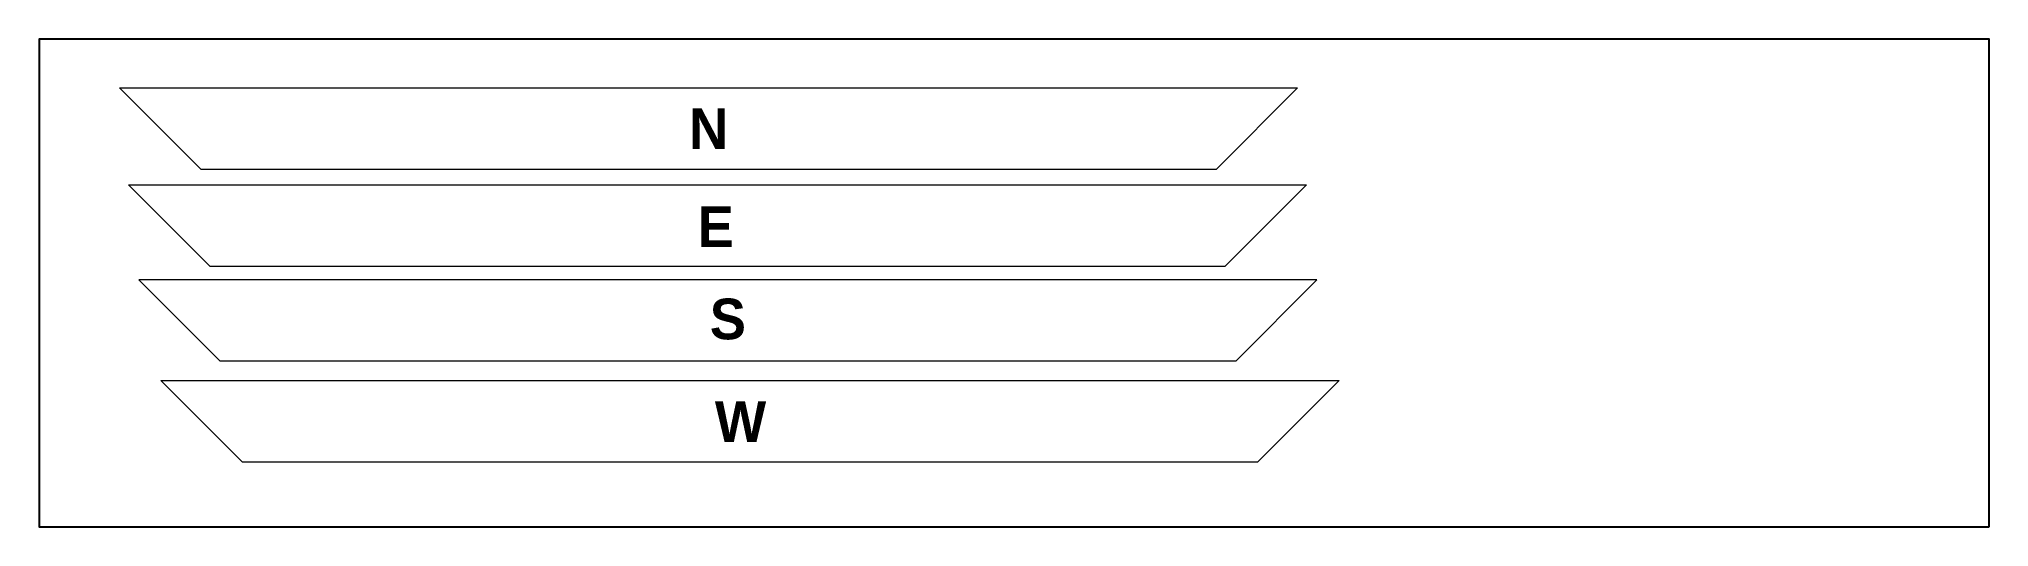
# Model space of a CAD drawing. Header units: inches. Extents: x 114 to 723, y 123 to 275.
import ezdxf

# ---------------------------------------------------------------- set-up
doc = ezdxf.new("R2010")
doc.units = ezdxf.units.IN
doc.header["$MEASUREMENT"] = 0
doc.styles.get("Standard").update_dxf_attribs({"font": 'arial.ttf'})

msp = doc.modelspace()

# ---------------------------------------------------------------- linework, layer by layer
at = {"color": 1, "lineweight": 0}
for p, q in [((138.91, 260.11), (507.21, 260.11)), ((164.31, 234.71), (138.91, 260.11)), ((481.81, 234.71), (507.21, 260.11)), ((164.31, 234.71), (481.81, 234.71)), ((141.7, 229.8), (510, 229.8)), ((167.1, 204.4), (141.7, 229.8)), ((484.6, 204.4), (510, 229.8)), ((167.1, 204.4), (484.6, 204.4)), ((513.24, 200.21), (144.94, 200.21)), ((170.34, 174.81), (144.94, 200.21)), ((487.84, 174.81), (513.24, 200.21)), ((487.84, 174.81), (170.34, 174.81)), ((151.85, 168.77), (520.15, 168.77)), ((177.25, 143.37), (151.85, 168.77)), ((494.75, 143.37), (520.15, 168.77)), ((177.25, 143.37), (494.75, 143.37))]:
    msp.add_line(p, q, dxfattribs=at)
msp.add_lwpolyline([(723.34, 122.98), (723.34, 275.38), (113.74, 275.38), (113.74, 122.98)], close=True)

# ---------------------------------------------------------------- texts
at = {"color": 1, "lineweight": 0, "char_height": 12.7, "attachment_point": 5}
for s, insert in [('{\\fViner Hand ITC|b1|i0|c0|p66;N}', (323.06, 247.41)), ('{\\fViner Hand ITC|b1|i0|c0|p66;E}', (325.3, 216.8)), ('{\\fViner Hand ITC|b1|i0|c0|p66;S}', (329.09, 187.86)), ('{\\fViner Hand ITC|b1|i0|c0|p66;W}', (333.05, 155.87))]:
    msp.add_mtext_dynamic_manual_height_columns(s, width=14.5, gutter_width=1, heights=[0], dxfattribs=dict(at, insert=insert))

doc.saveas('drawing.dxf')
